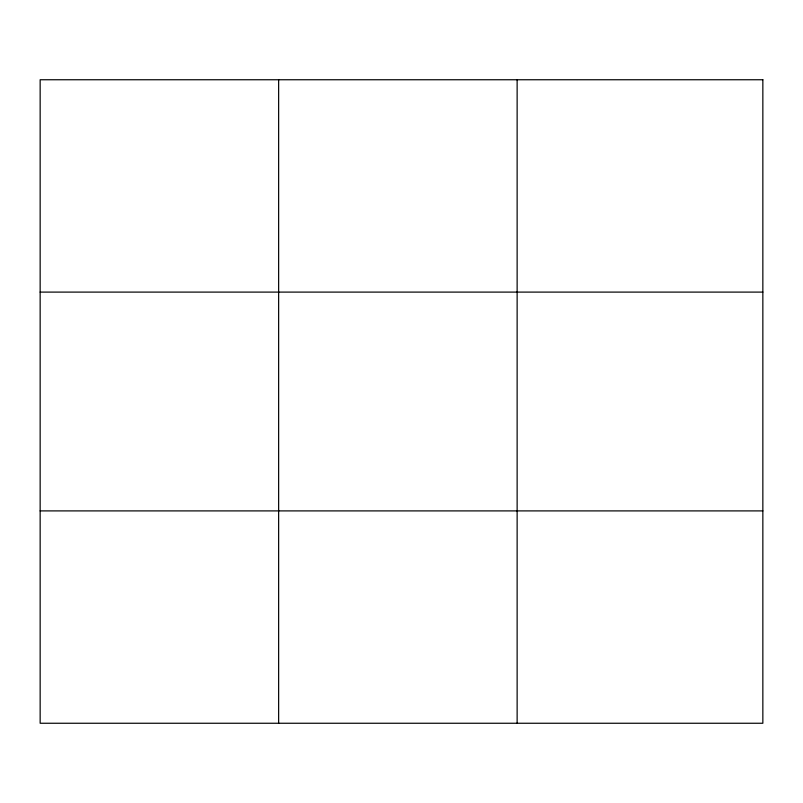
<?xml version="1.0" encoding="UTF-8"?>
<svg xmlns="http://www.w3.org/2000/svg" width="803" height="803" viewBox="0 0 803 803"><rect width="100%" height="100%" fill="white"/><g stroke="black" fill="none" stroke-linecap="round" stroke-linejoin="round"><path stroke-width="1.2" d="M278.641 723.252L278.641 79.748M517.132 723.252L517.132 79.748M40.15 292.101L762.85 292.101M40.15 510.899L762.85 510.899M762.85 79.748L762.85 723.252L40.15 723.252L40.15 79.748L762.85 79.748"/></g></svg>
